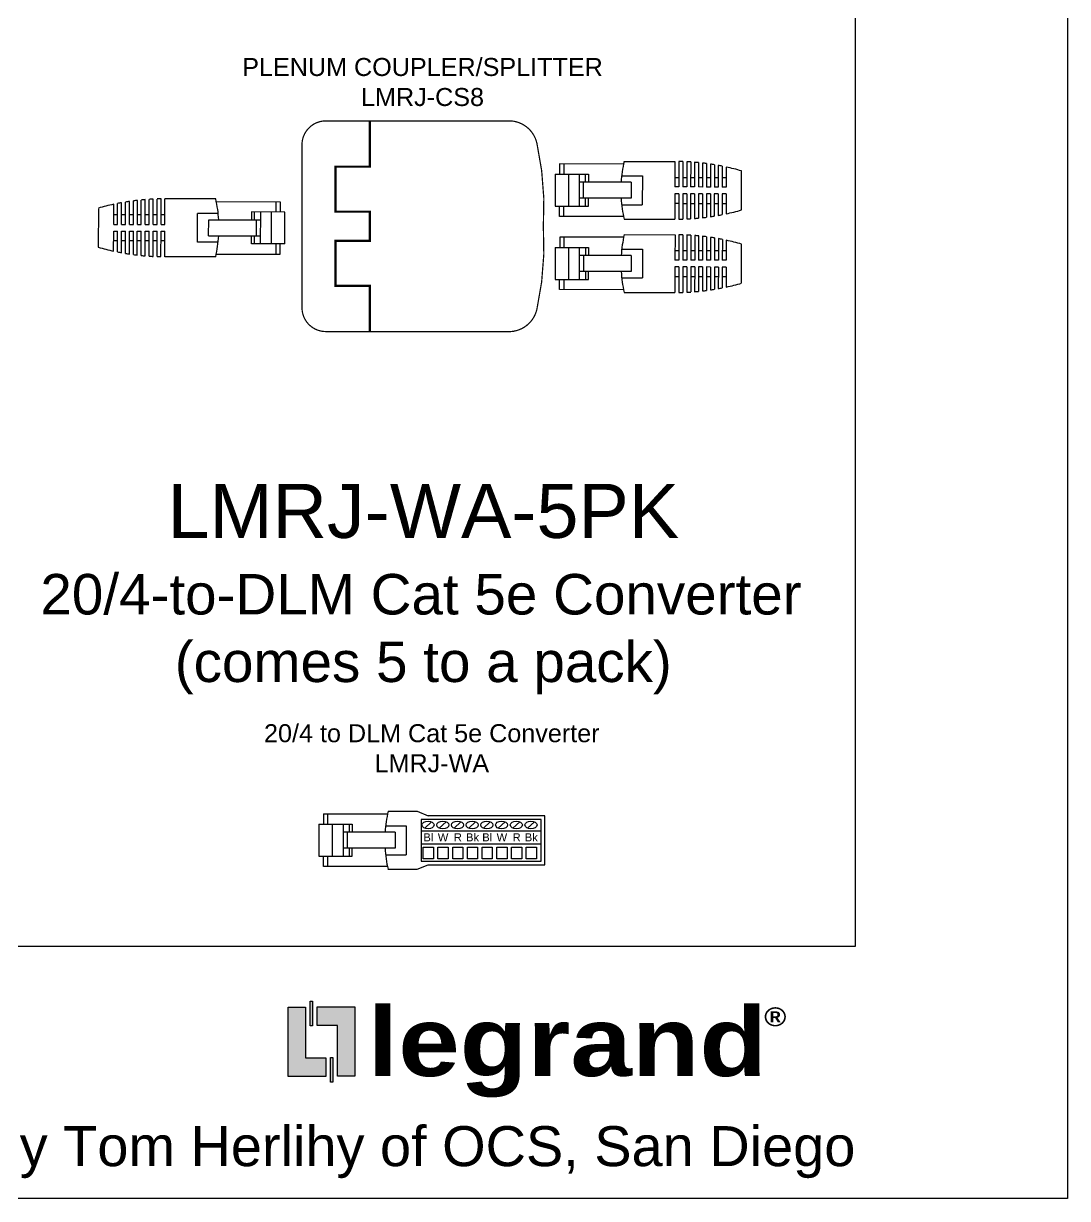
# Model space of a CAD drawing. Header units: inches. Extents: x 59 to 3361, y -1026 to 1732.
# Drawn here: x 2455.1 to 2585.5, y 38 to 184.8 of the extents above; entities that cross this region are included whole.
import ezdxf
from ezdxf.enums import TextEntityAlignment as Align

# ---------------------------------------------------------------- set-up
doc = ezdxf.new("R2010")
doc.units = ezdxf.units.IN
doc.header["$MEASUREMENT"] = 0
doc.styles.add('ARIAL', font='arial.ttf')
doc.styles.add('Legrand', font='ariblk.ttf', dxfattribs={"height": 0.1875})

# ---------------------------------------------------------------- blocks, each defined once
blk = doc.blocks.new('*U278')
for p, q in [((-11.365, 1.645), (-11.366, 1.003)), ((-7.37, 1.64), (-11.365, 1.645)), ((-11.089, 1.002), (-11.088, 1.645)), ((-7.333, 1.808), (-4.161, 1.803)), ((-4.161, 1.803), (-4.163, 0.208)), ((-3.915, 1.801), (-3.917, 0.207)), ((-3.668, 1.794), (-3.671, 0.207)), ((-3.422, 1.784), (-3.424, 0.207)), ((-3.175, 1.769), (-3.178, 0.206)), ((-2.929, 1.751), (-2.931, 0.206)), ((-2.683, 1.728), (-2.685, 0.206)), ((-2.436, 1.702), (-2.438, 0.205)), ((-2.19, 1.671), (-2.192, 0.205)), ((-1.943, 1.636), (-1.945, 0.205)), ((-1.697, 1.597), (-1.699, 0.204)), ((-1.451, 1.553), (-1.452, 0.204)), ((-1.204, 1.506), (-1.206, 0.204)), ((-11.648, 1.003), (-11.651, -0.988)), ((-11.648, 1.003), (-9.561, 1)), ((-10.795, -0.989), (-10.792, 1.002)), ((-10.123, -0.99), (-10.12, 1.001)), ((-9.76, 1), (-9.761, 0.505)), ((-9.561, 1), (-9.561, 0.505)), ((-7.486, 0.905), (-6.196, 0.903)), ((-6.196, 0.903), (-6.199, -0.903)), ((-4.163, 0.808), (-3.916, 0.808)), ((-3.67, 0.808), (-3.423, 0.807)), ((-3.177, 0.807), (-2.93, 0.807)), ((-2.684, 0.806), (-2.437, 0.806)), ((-2.191, 0.806), (-1.945, 0.805)), ((-1.698, 0.805), (-1.452, 0.805)), ((-1.205, 0.804), (-0.959, 0.804)), ((-0.958, 1.454), (-0.96, 0.203)), ((-0.002, -1.211), (0.002, 1.211)), ((-6.894, 0.501), (-10.121, 0.506)), ((-9.887, 0.505), (-9.888, -0.495)), ((-6.894, 0.501), (-6.895, -0.499)), ((-3.917, 0.207), (-4.163, 0.208)), ((-3.424, 0.207), (-3.671, 0.207)), ((-2.931, 0.206), (-3.178, 0.206)), ((-2.438, 0.205), (-2.685, 0.206)), ((-1.945, 0.205), (-2.192, 0.205)), ((-1.452, 0.204), (-1.699, 0.204)), ((-0.96, 0.203), (-1.206, 0.204)), ((-6.895, -0.499), (-10.123, -0.495)), ((-9.762, -0.495), (-9.763, -0.99)), ((-9.563, -0.991), (-9.563, -0.495)), ((-4.164, -0.213), (-4.166, -1.809)), ((-3.918, -0.214), (-4.164, -0.213)), ((-3.918, -0.214), (-3.92, -1.807)), ((-3.671, -0.214), (-3.673, -1.801)), ((-3.425, -0.214), (-3.671, -0.214)), ((-3.425, -0.214), (-3.427, -1.792)), ((-3.178, -0.215), (-3.18, -1.778)), ((-2.932, -0.215), (-3.178, -0.215)), ((-2.932, -0.215), (-2.934, -1.76)), ((-2.685, -0.216), (-2.687, -1.738)), ((-2.439, -0.216), (-2.685, -0.216)), ((-2.439, -0.216), (-2.441, -1.712)), ((-2.192, -0.216), (-2.194, -1.682)), ((-1.946, -0.217), (-2.192, -0.216)), ((-1.946, -0.217), (-1.948, -1.648)), ((-1.7, -0.217), (-1.701, -1.609)), ((-1.453, -0.217), (-1.7, -0.217)), ((-1.453, -0.217), (-1.455, -1.567)), ((-1.207, -0.218), (-1.208, -1.52)), ((-0.96, -0.218), (-1.207, -0.218)), ((-0.96, -0.218), (-0.962, -1.469)), ((-11.651, -0.988), (-9.563, -0.991)), ((-11.37, -1.631), (-11.369, -0.988)), ((-11.093, -1.631), (-11.092, -0.988)), ((-7.489, -0.901), (-6.199, -0.903)), ((-4.165, -0.814), (-3.918, -0.814)), ((-3.672, -0.815), (-3.426, -0.815)), ((-3.179, -0.815), (-2.933, -0.816)), ((-2.686, -0.816), (-2.44, -0.817)), ((-2.193, -0.817), (-1.947, -0.817)), ((-1.7, -0.818), (-1.454, -0.818)), ((-1.207, -0.818), (-0.961, -0.819)), ((-7.374, -1.636), (-11.37, -1.631)), ((-7.338, -1.804), (-4.166, -1.809))]:
    blk.add_line(p, q)
for centre, radius, start, end in [((0.651, -0.01), 8.189, 167.17806, 176.41718), ((-4.182, -13.268), 15.071, 88.04499, 88.98222), ((-4.182, -13.268), 15.071, 86.16876, 87.10725), ((-4.182, -13.268), 15.071, 84.2885, 85.22926), ((-4.182, -13.268), 15.071, 82.40213, 83.34621), ((-4.182, -13.268), 15.071, 80.50753, 81.456), ((-4.182, -13.268), 15.071, 78.60248, 79.55645), ((-4.182, -13.268), 15.071, 73.88134, 77.64532), ((0.651, -0.01), 8.189, 183.42122, 192.66034), ((-4.145, 13.262), 15.071, 282.19309, 285.95706), ((-4.145, 13.262), 15.071, 270.85618, 271.79342), ((-4.145, 13.262), 15.071, 272.73115, 273.66964), ((-4.145, 13.262), 15.071, 274.60914, 275.5499), ((-4.145, 13.262), 15.071, 276.49219, 277.43627), ((-4.145, 13.262), 15.071, 278.38241, 279.33088), ((-4.145, 13.262), 15.071, 280.28195, 281.23592)]:
    blk.add_arc(centre, radius, start, end)
blk = doc.blocks.new('*U116')
for p, q in [((0.96, 0.218), (0.962, 1.469)), ((1.207, 0.218), (1.208, 1.52)), ((1.453, 0.217), (1.455, 1.567)), ((1.7, 0.217), (1.701, 1.609)), ((1.946, 0.217), (1.948, 1.648)), ((2.192, 0.216), (2.194, 1.682)), ((2.439, 0.216), (2.441, 1.712)), ((2.685, 0.216), (2.687, 1.738)), ((2.932, 0.215), (2.934, 1.76)), ((3.178, 0.215), (3.18, 1.778)), ((3.425, 0.214), (3.427, 1.792)), ((3.671, 0.214), (3.673, 1.801)), ((3.918, 0.214), (3.92, 1.807)), ((4.164, 0.213), (4.166, 1.809)), ((7.338, 1.804), (4.166, 1.809)), ((7.374, 1.636), (11.37, 1.631)), ((11.093, 1.631), (11.092, 0.988)), ((11.37, 1.631), (11.369, 0.988)), ((0.002, 1.211), (-0.002, -1.211)), ((1.207, 0.818), (0.961, 0.819)), ((1.7, 0.818), (1.454, 0.818)), ((2.193, 0.817), (1.947, 0.817)), ((2.686, 0.816), (2.44, 0.817)), ((3.179, 0.815), (2.933, 0.816)), ((3.672, 0.815), (3.426, 0.815)), ((4.165, 0.814), (3.918, 0.814)), ((6.196, -0.903), (6.199, 0.903)), ((7.489, 0.901), (6.199, 0.903)), ((11.651, 0.988), (9.563, 0.991)), ((9.563, 0.991), (9.563, 0.495)), ((9.762, 0.495), (9.763, 0.99)), ((10.123, 0.99), (10.12, -1.001)), ((10.795, 0.989), (10.792, -1.002)), ((11.648, -1.003), (11.651, 0.988)), ((0.96, 0.218), (1.207, 0.218)), ((1.453, 0.217), (1.7, 0.217)), ((1.946, 0.217), (2.192, 0.216)), ((2.439, 0.216), (2.685, 0.216)), ((2.932, 0.215), (3.178, 0.215)), ((3.425, 0.214), (3.671, 0.214)), ((3.918, 0.214), (4.164, 0.213)), ((6.894, -0.501), (6.895, 0.499)), ((6.895, 0.499), (10.123, 0.495)), ((9.887, -0.505), (9.888, 0.495)), ((0.958, -1.454), (0.96, -0.203)), ((0.96, -0.203), (1.206, -0.204)), ((1.204, -1.506), (1.206, -0.204)), ((1.451, -1.553), (1.452, -0.204)), ((1.452, -0.204), (1.699, -0.204)), ((1.697, -1.597), (1.699, -0.204)), ((1.943, -1.636), (1.945, -0.205)), ((1.945, -0.205), (2.192, -0.205)), ((2.19, -1.671), (2.192, -0.205)), ((2.436, -1.702), (2.438, -0.205)), ((2.438, -0.205), (2.685, -0.206)), ((2.683, -1.728), (2.685, -0.206)), ((2.929, -1.751), (2.931, -0.206)), ((2.931, -0.206), (3.178, -0.206)), ((3.175, -1.769), (3.178, -0.206)), ((3.422, -1.784), (3.424, -0.207)), ((3.424, -0.207), (3.671, -0.207)), ((3.668, -1.794), (3.671, -0.207)), ((3.915, -1.801), (3.917, -0.207)), ((3.917, -0.207), (4.163, -0.208)), ((4.161, -1.803), (4.163, -0.208)), ((6.894, -0.501), (10.121, -0.506)), ((9.561, -1), (9.561, -0.505)), ((9.76, -1), (9.761, -0.505)), ((1.205, -0.804), (0.959, -0.804)), ((1.698, -0.805), (1.452, -0.805)), ((2.191, -0.806), (1.945, -0.805)), ((2.684, -0.806), (2.437, -0.806)), ((3.177, -0.807), (2.93, -0.807)), ((3.67, -0.808), (3.423, -0.807)), ((4.163, -0.808), (3.916, -0.808)), ((7.486, -0.905), (6.196, -0.903)), ((11.648, -1.003), (9.561, -1)), ((11.089, -1.002), (11.088, -1.645)), ((11.365, -1.645), (11.366, -1.003)), ((7.333, -1.808), (4.161, -1.803)), ((7.37, -1.64), (11.365, -1.645))]:
    blk.add_line(p, q)
for centre, radius, start, end in [((4.145, -13.262), 15.071, 102.19309, 105.95706), ((4.145, -13.262), 15.071, 100.28195, 101.23592), ((4.145, -13.262), 15.071, 98.38241, 99.33088), ((4.145, -13.262), 15.071, 96.49219, 97.43627), ((4.145, -13.262), 15.071, 94.60914, 95.5499), ((4.145, -13.262), 15.071, 92.73115, 93.66964), ((4.145, -13.262), 15.071, 90.85618, 91.79342), ((-0.651, 0.01), 8.189, 3.42122, 12.66034), ((-0.651, 0.01), 8.189, 347.17806, 356.41718), ((4.182, 13.268), 15.071, 253.88134, 257.64532), ((4.182, 13.268), 15.071, 258.60248, 259.55645), ((4.182, 13.268), 15.071, 260.50753, 261.456), ((4.182, 13.268), 15.071, 262.40213, 263.34621), ((4.182, 13.268), 15.071, 264.2885, 265.22926), ((4.182, 13.268), 15.071, 266.16876, 267.10725), ((4.182, 13.268), 15.071, 268.04499, 268.98222)]:
    blk.add_arc(centre, radius, start, end)
blk = doc.blocks.new('LMRJ-CS8')
at = {"linetype": 'Continuous', "const_width": 0.154}
for points in [[(-16.06, 0.66), (-16.06, 10.84, -0.414214), (-13.08, 13.82), (10.04, 13.82, -0.329956), (13.29, 11.04, -0.070844), (14.1, 0.66, -0.023143)], [(-16.06, 0.66), (-16.06, -9.52, 0.414214), (-13.08, -12.5), (10.04, -12.5, 0.329956), (13.29, -9.72, 0.070814), (14.1, 0.66, 0.023143)]]:
    blk.add_lwpolyline(points, format="xyb", dxfattribs=at)
at = {"const_width": 0.284}
blk.add_lwpolyline([(-7.57, -12.5), (-7.57, -6.79), (-11.88, -6.79), (-11.88, -1.17), (-7.57, -1.17), (-7.57, 2.48), (-11.88, 2.48), (-11.88, 8.1), (-7.57, 8.1), (-7.57, 13.82)], dxfattribs=at)
at = {"insert": (-1, 21.68), "char_height": 2.25, "width": 48.1082, "attachment_point": 2, "style": 'ARIAL'}
blk.add_mtext('PLENUM COUPLER/SPLITTER\\PLMRJ-CS8', dxfattribs=at)
blk = doc.blocks.new('LMRJ-WA_TW')
for p, q in [((-13.36, 8.18), (-13.36, 6.89)), ((-13.36, 8.18), (-5.36, 8.18)), ((-12.81, 6.89), (-12.81, 8.18)), ((-5.29, 8.51), (-1.64, 8.51)), ((-1.64, 8.51), (-0.26, 7.95)), ((13.86, 7.48), (-1.14, 7.48)), ((-1.14, 7.48), (-1.14, 2.3)), ((14.3, 7.95), (-0.26, 7.95)), ((13.86, 2.3), (13.86, 7.48)), ((14.3, 1.83), (14.3, 7.95)), ((-13.93, 6.89), (-9.75, 6.89)), ((-13.93, 6.89), (-13.93, 2.91)), ((-12.22, 2.91), (-12.21, 6.89)), ((-10.87, 2.9), (-10.87, 6.89)), ((-4.41, 5.89), (-10.87, 5.9)), ((-10.4, 5.9), (-10.4, 3.89)), ((-10.15, 6.89), (-10.15, 5.9)), ((-9.75, 6.89), (-9.75, 5.9)), ((-5.59, 6.7), (-3.01, 6.69)), ((-4.41, 5.89), (-4.41, 3.89)), ((-3.01, 6.69), (-3.01, 3.08)), ((-1.14, 6.07), (13.86, 6.07)), ((-0.71, 6.41), (0.14, 7.2)), ((1.12, 6.41), (1.98, 7.2)), ((2.96, 6.41), (3.81, 7.2)), ((4.8, 6.41), (5.65, 7.2)), ((6.64, 6.41), (7.49, 7.2)), ((8.47, 6.41), (9.33, 7.2)), ((10.31, 6.41), (11.16, 7.2)), ((12.15, 6.41), (13, 7.2)), ((-1.14, 4.44), (13.86, 4.44)), ((-4.41, 3.89), (-10.87, 3.9)), ((-10.15, 3.89), (-10.15, 2.9)), ((-9.75, 2.9), (-9.75, 3.89)), ((-5.6, 3.08), (-3.01, 3.08)), ((-13.93, 2.91), (-9.75, 2.9)), ((-13.37, 1.62), (-13.37, 2.91)), ((-5.37, 1.61), (-13.37, 1.62)), ((-12.81, 1.62), (-12.81, 2.91)), ((-1.64, 1.27), (-0.26, 1.83)), ((-1.14, 2.3), (13.86, 2.3)), ((-0.26, 1.83), (14.3, 1.83)), ((-5.3, 1.27), (-1.64, 1.27))]:
    blk.add_line(p, q)
for points in [[(-0.89, 2.59), (-0.89, 4.02), (0.39, 4.02), (0.39, 2.59)], [(0.95, 2.59), (0.95, 4.02), (2.23, 4.02), (2.23, 2.59)], [(2.79, 2.59), (2.79, 4.02), (4.07, 4.02), (4.07, 2.59)], [(4.62, 2.59), (4.62, 4.02), (5.91, 4.02), (5.91, 2.59)], [(6.46, 2.59), (6.46, 4.02), (7.74, 4.02), (7.74, 2.59)], [(8.3, 2.59), (8.3, 4.02), (9.58, 4.02), (9.58, 2.59)], [(10.14, 2.59), (10.14, 4.02), (11.42, 4.02), (11.42, 2.59)], [(11.97, 2.59), (11.97, 4.02), (13.25, 4.02), (13.25, 2.59)]]:
    blk.add_lwpolyline(points, close=True)
for start, end in [(167.1781, 176.4172), (183.4212, 192.6603)]:
    blk.add_arc((10.71, 4.87), 16.4, start, end)
for centre in [(-0.29, 6.8), (1.55, 6.8), (3.39, 6.8), (5.22, 6.8), (7.06, 6.8), (8.9, 6.8), (10.74, 6.8), (12.57, 6.8)]:
    blk.add_ellipse(centre, major_axis=(0.758, 0), ratio=0.627858)
at = {"insert": (0.18, 19.39), "char_height": 2.25, "width": 48.1082, "attachment_point": 2, "style": 'ARIAL'}
blk.add_mtext('20/4 to DLM Cat 5e Converter\\PLMRJ-WA', dxfattribs=at)
at = {"char_height": 1, "attachment_point": 5, "style": 'ARIAL', "bg_fill": 3, "box_fill_scale": 1, "bg_fill_color": 256, "bg_fill_transparency": 0}
for s, insert in [('Bl', (-0.25, 5.26)), ('R', (3.43, 5.26)), ('R', (10.78, 5.26))]:
    blk.add_mtext_dynamic_manual_height_columns(s, width=0.5305, gutter_width=70, heights=[0], dxfattribs=dict(at, insert=insert))
for s, insert in [('W', (1.59, 5.26)), ('Bk', (5.27, 5.26)), ('Bk', (12.61, 5.26))]:
    blk.add_mtext_dynamic_manual_height_columns(s, width=0.5305, gutter_width=70, heights=[0], dxfattribs=dict(at, insert=insert))
at = {"insert": (7.1, 5.26), "char_height": 1, "attachment_point": 5, "style": 'ARIAL', "bg_fill": 3, "box_fill_scale": 1, "bg_fill_color": 256, "bg_fill_transparency": 0}
blk.add_mtext_dynamic_manual_height_columns('Bl', width=0.5305, gutter_width=70, heights=[0], dxfattribs=at)
at = {"insert": (8.94, 5.26), "char_height": 1, "attachment_point": 5, "style": 'ARIAL', "bg_fill": 3, "box_fill_scale": 1, "bg_fill_color": 256, "bg_fill_transparency": 0}
blk.add_mtext_dynamic_manual_height_columns('W', width=0.5305, gutter_width=70, heights=[0], dxfattribs=at)

msp = doc.modelspace()

# ---------------------------------------------------------------- hatches: boundary and pattern name
h = msp.add_hatch(color=256)
h.dxf.hatch_style = 1
h.paths.add_polyline_path([(2488.16, 53.25), (2492.86, 53.25), (2492.86, 55.59), (2490.33, 55.59), (2490.33, 61.94), (2488.16, 61.94)])
h.paths.add_polyline_path([(2493.75, 55.62), (2493.44, 55.62), (2493.44, 52.53), (2493.75, 52.53)])
h.paths.add_polyline_path([(2490.9, 59.6), (2491.22, 59.6), (2491.22, 62.69), (2490.9, 62.69)])
h.paths.add_polyline_path([(2494.33, 59.63), (2494.33, 53.28), (2496.5, 53.28), (2496.5, 61.97), (2491.79, 61.97), (2491.79, 59.63)])

# ---------------------------------------------------------------- linework, layer by layer
for points in [[(1461.06, 765.62), (2585.54, 765.62), (2585.54, 38.02), (1461.06, 38.02)], [(1480.77, 69.52), (2559.03, 69.52), (2559.03, 745.14), (1480.77, 745.14)], [(2490.33, 55.59), (2492.86, 55.59), (2492.86, 53.25), (2488.16, 53.25), (2488.16, 61.94), (2490.33, 61.94)], [(2491.22, 59.6), (2490.9, 59.6), (2490.9, 62.69), (2491.22, 62.69)], [(2494.33, 59.63), (2491.79, 59.63), (2491.79, 61.97), (2496.5, 61.97), (2496.5, 53.28), (2494.33, 53.28)], [(2493.44, 55.62), (2493.75, 55.62), (2493.75, 52.53), (2493.44, 52.53)]]:
    msp.add_lwpolyline(points, close=True)

# ---------------------------------------------------------------- block references
msp.add_blockref('LMRJ-CS8', (2505.95, 158.82))
at = {"xscale": 2, "yscale": 2, "zscale": 2}
for name, p in [('*U278', (2544.81, 163.97)), ('*U116', (2464.44, 159.28)), ('*U278', (2544.82, 154.82))]:
    msp.add_blockref(name, p, dxfattribs=at)

# ---------------------------------------------------------------- texts
at = {"style": 'Legrand'}
msp.add_text('legrand', height=8.643, dxfattribs=at).set_placement((2498.08, 57.63), align=Align.MIDDLE_LEFT)
msp.add_text('®', height=2.35, dxfattribs=at).set_placement((2547.64, 59.54))
at = {"insert": (2455.58, 127.29), "char_height": 5.0625, "attachment_point": 1, "style": 'ARIAL'}
msp.add_mtext_dynamic_manual_height_columns('\\pi17.523;{\\H1.3333x;LMRJ-WA-5PK} \\P\\pi1.6199;20/4-to-DLM Cat 5e Converter\\P\\pi18.417;(comes 5 to a pack) ', width=98.2532, gutter_width=70, heights=[0], dxfattribs=at)
at = {"insert": (2559.03, 40.55), "char_height": 5, "width": 221.321, "attachment_point": 9, "style": 'ARIAL'}
msp.add_mtext('Based on a visionary drawing by Tom Herlihy of OCS, San Diego', dxfattribs=at)

# ---------------------------------------------------------------- next in the draw order: block references
msp.add_blockref('LMRJ-WA_TW', (2505.93, 77.88))

doc.saveas('drawing.dxf')
